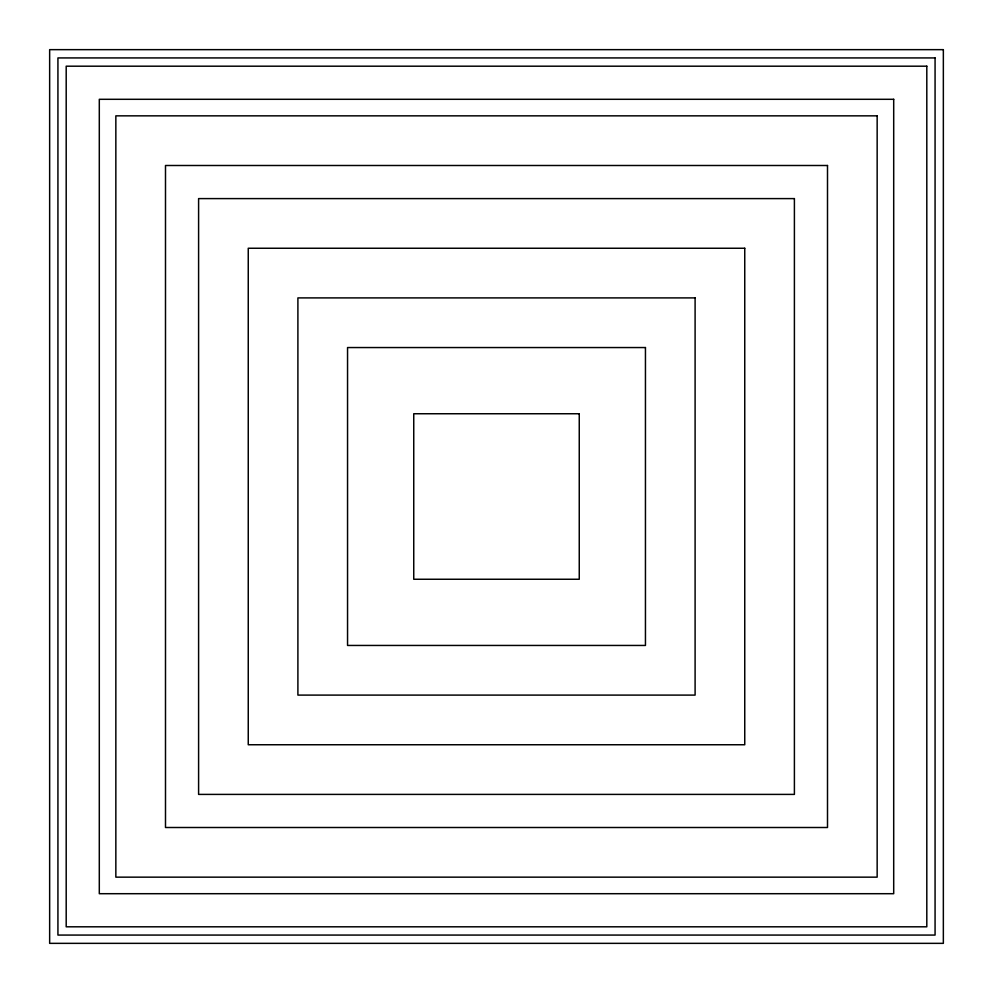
<?xml version="1.0" encoding="UTF-8"?>
<svg xmlns="http://www.w3.org/2000/svg" width="993" height="993" viewBox="0 0 993 993"><rect width="100%" height="100%" fill="white"/><g stroke="black" fill="none" stroke-linecap="round" stroke-linejoin="round"><path stroke-width="1.49" d="M943.35 49.65L49.65 49.65L49.65 943.35L943.35 943.35L943.35 49.65M935.071 57.929L57.929 57.929L57.929 935.071L935.071 935.071L935.071 57.929M926.804 66.196L66.196 66.196L66.196 926.804L926.804 926.804L926.804 66.196M893.7 99.3L99.3 99.3L99.3 893.7L893.7 893.7L893.7 99.3M877.154 115.846L115.846 115.846L115.846 877.154L877.154 877.154L877.154 115.846M827.504 165.496L165.496 165.496L165.496 827.504L827.504 827.504L827.504 165.496M794.4 198.6L198.6 198.6L198.6 794.4L794.4 794.4L794.4 198.6M744.75 248.25L248.25 248.25L248.25 744.75L744.75 744.75L744.75 248.25M695.1 297.9L297.9 297.9L297.9 695.1L695.1 695.1L695.1 297.9M645.45 347.55L347.55 347.55L347.55 645.45L645.45 645.45L645.45 347.55M579.254 413.746L413.746 413.746L413.746 579.254L579.254 579.254L579.254 413.746"/></g></svg>
